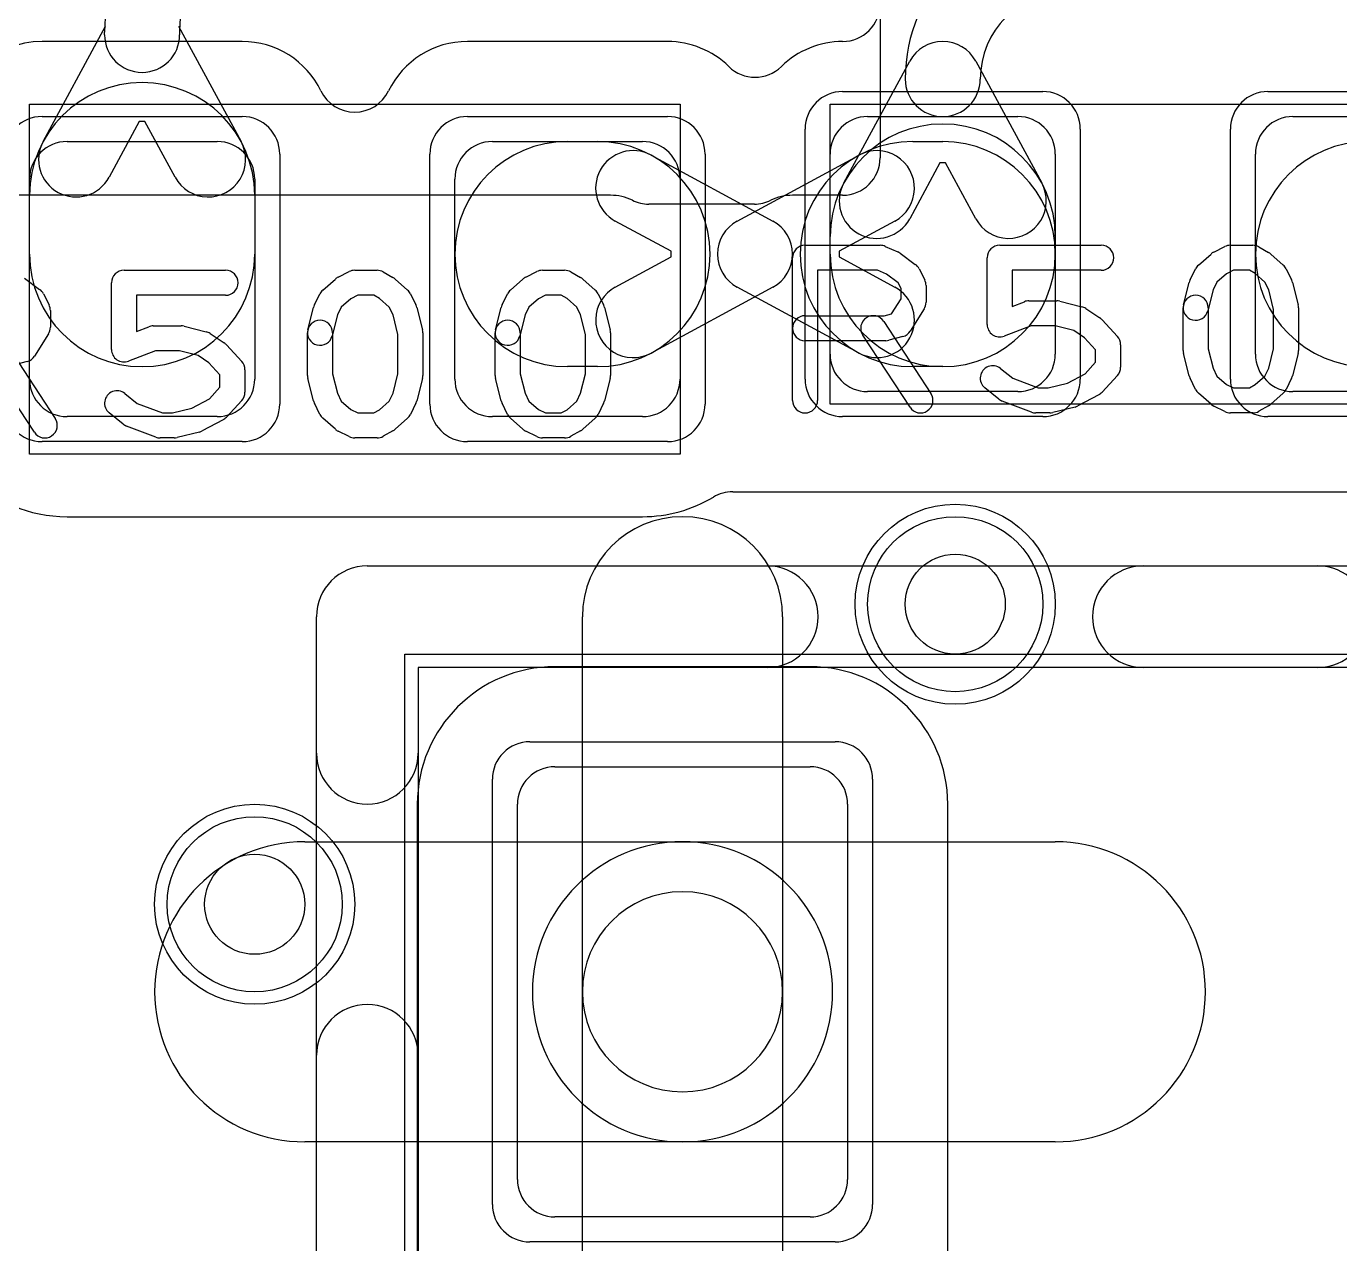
# Model space of a CAD drawing. Extents: x 0 to 23.1, y -0.5 to 20.
# Drawn here: x 16.943 to 19.568, y 2.921 to 5.356 of the extents above; entities that cross this region are included whole.
import ezdxf

# ---------------------------------------------------------------- set-up
doc = ezdxf.new("R2010")
doc.units = 0
for name, color, linetype in [('Hole', 1, 'CONTINUOUS'), ('L1', 3, 'CONTINUOUS'), ('L2', 3, 'CONTINUOUS'), ('L3', 3, 'CONTINUOUS'), ('L4', 3, 'CONTINUOUS'), ('MetalMask-A', 176, 'CONTINUOUS'), ('PartsArea-A', 111, 'CONTINUOUS'), ('PartsSilk-A', 221, 'CONTINUOUS'), ('Resist-A', 2, 'CONTINUOUS'), ('Resist-B', 2, 'CONTINUOUS'), ('Silk-A', 140, 'CONTINUOUS')]:
    doc.layers.add(name, color=color, linetype=linetype)

msp = doc.modelspace()

# ---------------------------------------------------------------- linework, layer by layer
at = {"layer": 'Hole'}
for centre in [(18.8, 4.2), (17.4, 3.6)]:
    msp.add_circle(centre, 0.1, dxfattribs=at)
at = {"layer": 'L1'}
for p, q in [((16.97715, 5.125), (17.10199, 5.35553)), ((17.24801, 5.35553), (17.37285, 5.125)), ((17.1, 5.33837), (17.1, 5.34389)), ((17.25, 5.34389), (17.25, 5.33837)), ((18.57715, 5.04214), (18.70905, 5.28571)), ((18.84095, 5.28571), (18.97285, 5.04214)), ((18.625, 5.175), (18.925, 5.175)), ((19.475, 5.175), (19.775, 5.175)), ((17.16945, 5.16511), (17.10905, 5.05358)), ((17.18055, 5.16511), (17.16945, 5.16511)), ((17.24095, 5.05358), (17.18055, 5.16511)), ((17.025, 5.125), (17.325, 5.125)), ((17.875, 5.125), (18.175, 5.125)), ((18.025, 5.125), (18.085, 5.125)), ((18.715, 5.125), (18.775, 5.125)), ((18.19214, 5.09785), (18.43571, 4.96595)), ((18.36429, 4.96595), (18.60786, 5.09785)), ((18.55, 4.7), (18.55, 5.1)), ((19, 5.1), (19, 4.7)), ((19.4, 4.7), (19.4, 5.1)), ((18.76945, 5.08225), (18.70905, 4.97072)), ((18.78055, 5.08225), (18.76945, 5.08225)), ((18.84095, 4.97072), (18.78055, 5.08225)), ((16.95, 4.65), (16.95, 5.05)), ((17.4, 5.05), (17.4, 4.65)), ((17.8, 4.65), (17.8, 5.05)), ((18.25, 5.05), (18.25, 4.65)), ((16.95, 4.9), (16.95, 5.01786)), ((17.4, 5.01786), (17.4, 4.9)), ((18.23225, 4.90555), (18.12072, 4.96595)), ((18.67928, 4.96595), (18.56775, 4.90555)), ((18.55, 4.9), (18.55, 4.935)), ((19, 4.935), (19, 4.9)), ((18.12072, 4.83405), (18.23225, 4.89445)), ((18.23225, 4.89445), (18.23225, 4.90555)), ((18.56775, 4.90555), (18.56775, 4.89445)), ((18.56775, 4.89445), (18.67928, 4.83405)), ((18.43571, 4.83405), (18.19214, 4.70215)), ((18.60786, 4.70215), (18.36429, 4.83405)), ((18.085, 4.675), (18.025, 4.675)), ((18.775, 4.675), (18.715, 4.675)), ((18.925, 4.625), (18.625, 4.625)), ((19.775, 4.625), (19.475, 4.625)), ((17.325, 4.575), (17.025, 4.575)), ((18.175, 4.575), (17.875, 4.575)), ((18.35528, 4.42496), (20.82573, 4.42496)), ((17.025, 4.37496), (18.175, 4.37496)), ((18.055, 3.425), (18.055, 4.175)), ((18.455, 4.175), (18.455, 3.425)), ((18.51, 4.07504), (18, 4.07504)), ((18, 3.875), (18.51, 3.875)), ((17.72496, 3.8), (17.72496, 1.87529)), ((17.925, 3.05), (17.925, 3.8)), ((18.585, 3.8), (18.585, 3.05)), ((18.78504, 1.70001), (18.78504, 3.8)), ((17.5, 3.725), (18.255, 3.725)), ((18.255, 3.725), (19, 3.725)), ((18.055, 2.1), (18.055, 3.425)), ((18.455, 3.425), (18.455, 2.1)), ((18.255, 3.125), (17.5, 3.125)), ((19, 3.125), (18.255, 3.125)), ((18.51, 2.975), (18, 2.975))]:
    msp.add_line(p, q, dxfattribs=at)
for centre in [(18.8, 4.2), (17.4, 3.6)]:
    msp.add_circle(centre, 0.2, dxfattribs=at)
for centre, radius, start, end in [((18.14996, 4.95004), 1.4, 90, 168.73734), ((17.54002, 5.34389), 0.44002, 119.9999, 180), ((17.54002, 5.34389), 0.29002, 120.00046, 180), ((19.025, 5.25), 0.325, 90, 180), ((19.025, 5.25), 0.175, 90, 180), ((17.175, 5.33837), 0.075, 180, 0), ((18.775, 5.25), 0.075, 28.43425, 151.56575), ((18.775, 5.25), 0.075, 180, 0), ((17.175, 5.01786), 0.225, 0, 180), ((18.625, 5.1), 0.075, 90, 180), ((18.925, 5.1), 0.075, 0, 90), ((19.475, 5.1), 0.075, 90, 180), ((18.775, 4.935), 0.225, 0, 180), ((17.025, 5.05), 0.075, 90, 180), ((17.0431, 5.08929), 0.075, 151.56575, -28.43679), ((17.3069, 5.08929), 0.075, -151.56575, 28.43679), ((17.325, 5.05), 0.075, 0, 90), ((18.025, 4.9), 0.225, 90, -90), ((17.875, 5.05), 0.075, 90, 180), ((18.085, 4.9), 0.225, -90, 90), ((18.175, 5.05), 0.075, 0, 90), ((18.715, 4.9), 0.225, 90, -90), ((18.775, 4.9), 0.225, -90, 90), ((19.625, 4.9), 0.225, 90, -90), ((18.15643, 5.0319), 0.075, 61.56575, -118.43679), ((18.64357, 5.0319), 0.075, -61.56575, 118.43679), ((18.6431, 5.00643), 0.075, 151.56575, -28.43679), ((18.9069, 5.00643), 0.075, -151.56575, 28.43679), ((18.4, 4.9), 0.075, 118.43425, -118.43425), ((18.4, 4.9), 0.075, -61.56575, 61.56575), ((17.175, 4.9), 0.225, 180, 0), ((18.775, 4.9), 0.225, 180, 0), ((18.15643, 4.7681), 0.075, 118.43425, -61.56321), ((18.64357, 4.7681), 0.075, -118.43425, 61.56321), ((18.625, 4.7), 0.075, 180, -90), ((18.925, 4.7), 0.075, -90, 0), ((19.475, 4.7), 0.075, 180, -90), ((17.025, 4.65), 0.27504, 180, -90), ((17.025, 4.65), 0.075, 180, -90), ((17.325, 4.65), 0.075, -90, 0), ((17.875, 4.65), 0.075, 180, -90), ((18.175, 4.65), 0.075, -90, 0), ((18.175, 4.65), 0.27504, -90, -58.99694), ((18.35528, 4.34999), 0.07497, 90, 120.99915), ((18.255, 4.175), 0.2, 0, 180), ((18, 3.8), 0.27504, 90, 180), ((18.51, 3.8), 0.27504, 0, 90), ((18, 3.8), 0.075, 90, 180), ((18.51, 3.8), 0.075, 0, 90), ((17.5, 3.425), 0.3, 90, -90), ((18.255, 3.425), 0.3, 90, -90), ((18.255, 3.425), 0.3, -90, 90), ((19, 3.425), 0.3, -90, 90), ((18.255, 3.425), 0.2, 0, 180), ((18.255, 3.425), 0.2, 180, 0), ((18, 3.05), 0.075, 180, -90), ((18.51, 3.05), 0.075, -90, 0)]:
    msp.add_arc(centre, radius, start, end, dxfattribs=at)
at = {"layer": 'L2'}
for centre in [(18.8, 4.2), (17.4, 3.6)]:
    msp.add_circle(centre, 0.2, dxfattribs=at)
at = {"layer": 'L3'}
for centre in [(18.8, 4.2), (17.4, 3.6)]:
    msp.add_circle(centre, 0.2, dxfattribs=at)
at = {"layer": 'L4'}
for centre in [(18.8, 4.2), (17.4, 3.6)]:
    msp.add_circle(centre, 0.2, dxfattribs=at)
at = {"layer": 'MetalMask-A'}
for p, q in [((18.625, 5.175), (18.925, 5.175)), ((19.475, 5.175), (19.775, 5.175)), ((17.025, 5.125), (17.325, 5.125)), ((17.875, 5.125), (18.175, 5.125)), ((18.55, 4.7), (18.55, 5.1)), ((19, 5.1), (19, 4.7)), ((19.4, 4.7), (19.4, 5.1)), ((16.95, 4.65), (16.95, 5.05)), ((17.4, 5.05), (17.4, 4.65)), ((17.8, 4.65), (17.8, 5.05)), ((18.25, 5.05), (18.25, 4.65)), ((18.925, 4.625), (18.625, 4.625)), ((19.775, 4.625), (19.475, 4.625)), ((17.325, 4.575), (17.025, 4.575)), ((18.175, 4.575), (17.875, 4.575)), ((18, 3.875), (18.51, 3.875)), ((17.925, 3.05), (17.925, 3.8)), ((18.585, 3.8), (18.585, 3.05)), ((18.51, 2.975), (18, 2.975))]:
    msp.add_line(p, q, dxfattribs=at)
for centre, start, end in [((18.625, 5.1), 90, 180), ((18.925, 5.1), 0, 90), ((19.475, 5.1), 90, 180), ((17.025, 5.05), 90, 180), ((17.325, 5.05), 0, 90), ((17.875, 5.05), 90, 180), ((18.175, 5.05), 0, 90), ((18.625, 4.7), 180, -90), ((18.925, 4.7), -90, 0), ((19.475, 4.7), 180, -90), ((17.025, 4.65), 180, -90), ((17.325, 4.65), -90, 0), ((17.875, 4.65), 180, -90), ((18.175, 4.65), -90, 0), ((18, 3.8), 90, 180), ((18.51, 3.8), 0, 90), ((18, 3.05), 180, -90), ((18.51, 3.05), -90, 0)]:
    msp.add_arc(centre, 0.075, start, end, dxfattribs=at)
at = {"layer": 'PartsArea-A'}
for p, q in [((16.95, 4.5), (16.95, 5.2)), ((16.95, 5.2), (18.25, 5.2)), ((18.25, 5.2), (18.25, 4.5)), ((18.55, 4.6), (18.55, 5.2)), ((18.55, 5.2), (19.85, 5.2)), ((19.85, 4.6), (18.55, 4.6)), ((18.25, 4.5), (16.95, 4.5)), ((17.7, 1.4), (17.7, 4.1)), ((17.7, 4.1), (21, 4.1))]:
    msp.add_line(p, q, dxfattribs=at)
at = {"layer": 'PartsSilk-A'}
for p, q in [((18.65, 5.925), (18.65, 5.09259)), ((18.11111, 5.01759), (16.725, 5.01759)), ((18.575, 5.01759), (18.475, 5.01759)), ((18.39853, 5), (18.18758, 5)), ((18.5, 4.91759), (18.65, 4.91759)), ((18.66015, 4.91544), (18.68515, 4.90433)), ((18.88889, 4.91759), (19.09167, 4.91759)), ((19.3166, 4.90384), (19.33882, 4.91495)), ((19.35, 4.91759), (19.39444, 4.91759)), ((19.40684, 4.9143), (19.42629, 4.90319)), ((18.475, 4.60741), (18.475, 4.89259)), ((18.6897, 4.9017), (18.72026, 4.87948)), ((18.86389, 4.75926), (18.86389, 4.89259)), ((19.28617, 4.87795), (19.31117, 4.90017)), ((19.4305, 4.90017), (19.4555, 4.87795)), ((17.13889, 4.86759), (17.34167, 4.86759)), ((17.5666, 4.85384), (17.58882, 4.86495)), ((17.6, 4.86759), (17.64444, 4.86759)), ((17.65684, 4.8643), (17.67629, 4.85319)), ((17.9416, 4.85384), (17.96382, 4.86495)), ((17.975, 4.86759), (18.01944, 4.86759)), ((18.03184, 4.8643), (18.05129, 4.85319)), ((18.6447, 4.86759), (18.525, 4.86759)), ((18.525, 4.86759), (18.525, 4.60741)), ((18.66243, 4.85971), (18.6447, 4.86759)), ((18.68593, 4.84263), (18.66243, 4.85971)), ((18.72792, 4.87044), (18.73903, 4.84822)), ((19.09167, 4.86759), (18.91389, 4.86759)), ((18.91389, 4.86759), (18.91389, 4.79554)), ((19.26931, 4.84822), (19.28042, 4.87044)), ((19.34192, 4.8606), (19.32299, 4.84377)), ((19.3559, 4.86759), (19.34192, 4.8606)), ((19.3878, 4.86759), (19.3559, 4.86759)), ((19.39923, 4.86106), (19.3878, 4.86759)), ((19.41868, 4.84377), (19.39923, 4.86106)), ((19.46125, 4.87044), (19.47236, 4.84822)), ((16.9397, 4.8517), (16.97026, 4.82948)), ((17.11389, 4.70926), (17.11389, 4.84259)), ((17.53617, 4.82795), (17.56117, 4.85017)), ((17.6805, 4.85017), (17.7055, 4.82795)), ((17.91117, 4.82795), (17.93617, 4.85017)), ((18.0555, 4.85017), (18.0805, 4.82795)), ((18.69167, 4.83114), (18.68593, 4.84263)), ((18.69167, 4.81087), (18.69167, 4.83114)), ((18.74167, 4.83704), (18.74167, 4.8037)), ((19.25631, 4.79865), (19.26742, 4.8431)), ((19.32299, 4.84377), (19.31526, 4.82831)), ((19.42641, 4.82831), (19.41868, 4.84377)), ((19.47425, 4.8431), (19.48536, 4.79865)), ((16.97792, 4.82044), (16.98903, 4.79822)), ((17.34167, 4.81759), (17.16389, 4.81759)), ((17.16389, 4.81759), (17.16389, 4.74554)), ((17.51931, 4.79822), (17.53042, 4.82044)), ((17.59192, 4.8106), (17.57299, 4.79377)), ((17.6059, 4.81759), (17.59192, 4.8106)), ((17.6378, 4.81759), (17.6059, 4.81759)), ((17.64923, 4.81106), (17.6378, 4.81759)), ((17.66868, 4.79377), (17.64923, 4.81106)), ((17.71125, 4.82044), (17.72236, 4.79822)), ((17.89431, 4.79822), (17.90542, 4.82044)), ((17.96692, 4.8106), (17.94799, 4.79377)), ((17.9809, 4.81759), (17.96692, 4.8106)), ((18.0128, 4.81759), (17.9809, 4.81759)), ((18.02423, 4.81106), (18.0128, 4.81759)), ((18.04368, 4.79377), (18.02423, 4.81106)), ((18.08625, 4.82044), (18.09736, 4.79822)), ((18.67292, 4.78087), (18.69167, 4.81087)), ((18.91389, 4.79554), (18.93832, 4.80484)), ((18.94722, 4.80648), (19.00278, 4.80648)), ((19.00884, 4.80573), (19.05328, 4.79462)), ((19.31526, 4.82831), (19.30481, 4.78653)), ((19.43611, 4.78951), (19.42641, 4.82831)), ((16.99167, 4.78704), (16.99167, 4.7537)), ((17.50631, 4.74865), (17.51742, 4.7931)), ((17.56526, 4.77831), (17.55481, 4.73653)), ((17.57299, 4.79377), (17.56526, 4.77831)), ((17.67641, 4.77831), (17.66868, 4.79377)), ((17.68611, 4.73951), (17.67641, 4.77831)), ((17.72425, 4.7931), (17.73536, 4.74865)), ((17.88131, 4.74865), (17.89242, 4.7931)), ((17.94026, 4.77831), (17.92981, 4.73653)), ((17.94799, 4.79377), (17.94026, 4.77831)), ((18.05141, 4.77831), (18.04368, 4.79377)), ((18.06111, 4.73951), (18.05141, 4.77831)), ((18.09925, 4.7931), (18.11036, 4.74865)), ((18.65783, 4.77685), (18.67292, 4.78087)), ((18.73787, 4.79045), (18.71009, 4.74601)), ((19.06109, 4.79117), (19.08887, 4.77265)), ((19.25556, 4.70741), (19.25556, 4.79259)), ((19.30556, 4.79259), (19.30556, 4.71049)), ((19.43611, 4.71049), (19.43611, 4.78951)), ((19.48611, 4.79259), (19.48611, 4.70741)), ((17.16389, 4.74554), (17.18832, 4.75484)), ((17.19722, 4.75648), (17.25278, 4.75648)), ((17.25884, 4.75573), (17.30328, 4.74462)), ((18.5, 4.77685), (18.65783, 4.77685)), ((18.65703, 4.76553), (18.75148, 4.62109)), ((18.95182, 4.75648), (18.89779, 4.7359)), ((18.9997, 4.75648), (18.95182, 4.75648)), ((19.03696, 4.74717), (18.9997, 4.75648)), ((19.09343, 4.76875), (19.12399, 4.73542)), ((16.98787, 4.74045), (16.96009, 4.69601)), ((17.31109, 4.74117), (17.33887, 4.72265)), ((17.50556, 4.65741), (17.50556, 4.74259)), ((17.55556, 4.74259), (17.55556, 4.66049)), ((17.68611, 4.66049), (17.68611, 4.73951)), ((17.73611, 4.74259), (17.73611, 4.65741)), ((17.88056, 4.65741), (17.88056, 4.74259)), ((17.93056, 4.74259), (17.93056, 4.66049)), ((18.06111, 4.66049), (18.06111, 4.73951)), ((18.11111, 4.74259), (18.11111, 4.65741)), ((18.66111, 4.72685), (18.5, 4.72685)), ((18.70964, 4.59373), (18.61519, 4.73817)), ((18.69533, 4.7351), (18.66755, 4.72769)), ((19.05862, 4.73273), (19.03696, 4.74717)), ((19.08056, 4.70879), (19.05862, 4.73273)), ((16.90703, 4.71553), (17.00148, 4.57109)), ((17.20182, 4.70648), (17.14779, 4.6859)), ((17.2497, 4.70648), (17.20182, 4.70648)), ((17.28696, 4.69717), (17.2497, 4.70648)), ((17.34343, 4.71875), (17.37399, 4.68542)), ((19.08056, 4.6838), (19.08056, 4.70879)), ((19.13056, 4.71852), (19.13056, 4.67407)), ((19.26742, 4.6569), (19.25631, 4.70135)), ((19.30556, 4.71049), (19.31526, 4.67169)), ((19.42641, 4.67169), (19.43611, 4.71049)), ((19.48536, 4.70135), (19.47425, 4.6569)), ((16.95964, 4.54373), (16.86519, 4.68817)), ((16.94533, 4.6851), (16.91755, 4.67769)), ((17.30862, 4.68273), (17.28696, 4.69717)), ((17.33056, 4.65879), (17.30862, 4.68273)), ((19.05946, 4.66079), (19.08056, 4.6838)), ((17.33056, 4.6338), (17.33056, 4.65879)), ((17.38056, 4.66852), (17.38056, 4.62407)), ((17.51742, 4.6069), (17.50631, 4.65135)), ((17.55556, 4.66049), (17.56526, 4.62169)), ((17.67641, 4.62169), (17.68611, 4.66049)), ((17.73536, 4.65135), (17.72425, 4.6069)), ((17.89242, 4.6069), (17.88131, 4.65135)), ((17.93056, 4.66049), (17.94026, 4.62169)), ((18.05141, 4.62169), (18.06111, 4.66049)), ((18.11036, 4.65135), (18.09925, 4.6069)), ((18.89062, 4.67137), (18.91534, 4.6516)), ((18.91534, 4.6516), (18.96571, 4.63241)), ((19.02428, 4.64203), (19.05946, 4.66079)), ((19.12399, 4.65717), (19.09343, 4.62384)), ((19.28042, 4.62956), (19.26931, 4.65178)), ((19.31526, 4.67169), (19.32299, 4.65623)), ((19.32299, 4.65623), (19.34192, 4.6394)), ((19.39923, 4.63894), (19.41868, 4.65623)), ((19.41868, 4.65623), (19.42641, 4.67169)), ((19.47236, 4.65178), (19.46125, 4.62956)), ((17.14062, 4.62137), (17.16534, 4.6016)), ((17.30946, 4.61079), (17.33056, 4.6338)), ((17.56526, 4.62169), (17.57299, 4.60623)), ((17.66868, 4.60623), (17.67641, 4.62169)), ((17.94026, 4.62169), (17.94799, 4.60623)), ((18.04368, 4.60623), (18.05141, 4.62169)), ((18.88716, 4.61011), (18.85938, 4.63233)), ((18.96571, 4.63241), (18.98581, 4.63241)), ((18.98581, 4.63241), (19.02428, 4.64203)), ((19.31117, 4.59983), (19.28617, 4.62205)), ((19.34192, 4.6394), (19.3559, 4.63241)), ((19.3559, 4.63241), (19.3878, 4.63241)), ((19.3878, 4.63241), (19.39923, 4.63894)), ((19.4555, 4.62205), (19.4305, 4.59983)), ((17.16534, 4.6016), (17.21571, 4.58241)), ((17.27428, 4.59203), (17.30946, 4.61079)), ((17.37399, 4.60717), (17.34343, 4.57384)), ((17.53042, 4.57956), (17.51931, 4.60178)), ((17.57299, 4.60623), (17.59192, 4.5894)), ((17.64923, 4.58894), (17.66868, 4.60623)), ((17.72236, 4.60178), (17.71125, 4.57956)), ((17.90542, 4.57956), (17.89431, 4.60178)), ((17.94799, 4.60623), (17.96692, 4.5894)), ((18.02423, 4.58894), (18.04368, 4.60623)), ((18.09736, 4.60178), (18.08625, 4.57956)), ((18.95221, 4.58405), (18.89388, 4.60627)), ((19.03939, 4.59427), (18.99495, 4.58316)), ((19.08676, 4.61868), (19.04509, 4.59646)), ((19.33882, 4.58505), (19.3166, 4.59616)), ((19.42629, 4.59681), (19.40684, 4.5857)), ((17.13716, 4.56011), (17.10938, 4.58233)), ((17.21571, 4.58241), (17.23581, 4.58241)), ((17.23581, 4.58241), (17.27428, 4.59203)), ((17.33676, 4.56868), (17.29509, 4.54646)), ((17.56117, 4.54983), (17.53617, 4.57205)), ((17.59192, 4.5894), (17.6059, 4.58241)), ((17.6059, 4.58241), (17.6378, 4.58241)), ((17.6378, 4.58241), (17.64923, 4.58894)), ((17.7055, 4.57205), (17.6805, 4.54983)), ((17.93617, 4.54983), (17.91117, 4.57205)), ((17.96692, 4.5894), (17.9809, 4.58241)), ((17.9809, 4.58241), (18.0128, 4.58241)), ((18.0128, 4.58241), (18.02423, 4.58894)), ((18.0805, 4.57205), (18.0555, 4.54983)), ((18.98889, 4.58241), (18.96111, 4.58241)), ((19.39444, 4.58241), (19.35, 4.58241)), ((17.20221, 4.53405), (17.14388, 4.55627)), ((17.28939, 4.54427), (17.24495, 4.53316)), ((17.58882, 4.53505), (17.5666, 4.54616)), ((17.67629, 4.54681), (17.65684, 4.5357)), ((17.96382, 4.53505), (17.9416, 4.54616)), ((18.05129, 4.54681), (18.03184, 4.5357)), ((17.23889, 4.53241), (17.21111, 4.53241)), ((17.64444, 4.53241), (17.6, 4.53241)), ((18.01944, 4.53241), (17.975, 4.53241)), ((17.625, 4.2766), (21.075, 4.2766)), ((17.5234, 1.325), (17.5234, 4.175)), ((21.075, 4.0734), (17.7266, 4.0734)), ((17.7266, 4.0734), (17.7266, 1.4266))]:
    msp.add_line(p, q, dxfattribs=at)
for centre, radius, start, end in [((18.575, 5.09259), 0.075, -90, 0), ((18.11111, 4.91759), 0.1, 64.08834, 90), ((18.475, 4.91759), 0.1, 90, 115.91166), ((18.18758, 5.075), 0.075, -115.90906, -90), ((18.39853, 5.075), 0.075, -90, -64.09094), ((18.5, 4.89259), 0.025, 90, 180), ((18.65, 4.89259), 0.025, 66.04914, 90), ((18.88889, 4.89259), 0.025, 90, 180), ((19.09167, 4.89259), 0.025, -90, 90), ((19.35, 4.89259), 0.025, 90, 116.56505), ((19.39444, 4.89259), 0.025, 60.26649, 90), ((18.675, 4.88148), 0.025, 53.98274, 66.03964), ((19.32778, 4.88148), 0.025, 116.56505, 131.62783), ((19.41389, 4.88148), 0.025, 48.37217, 60.26649), ((17.13889, 4.84259), 0.025, 90, 180), ((17.34167, 4.84259), 0.025, -90, 90), ((17.6, 4.84259), 0.025, 90, 116.56505), ((17.64444, 4.84259), 0.025, 60.26649, 90), ((17.975, 4.84259), 0.025, 90, 116.56505), ((18.01944, 4.84259), 0.025, 60.26649, 90), ((18.70556, 4.85926), 0.025, 26.56505, 53.97932), ((19.30278, 4.85926), 0.025, 131.62783, 153.43495), ((19.43889, 4.85926), 0.025, 26.56505, 48.37217), ((17.57778, 4.83148), 0.025, 116.56505, 131.62783), ((17.66389, 4.83148), 0.025, 48.37217, 60.26649), ((17.95278, 4.83148), 0.025, 116.56505, 131.62783), ((18.03889, 4.83148), 0.025, 48.37217, 60.26649), ((18.71667, 4.83704), 0.025, 0, 26.56505), ((19.29167, 4.83704), 0.025, 153.43495, 165.96932), ((19.45, 4.83704), 0.025, 14.03068, 26.56505), ((16.95556, 4.80926), 0.025, 26.56505, 53.97932), ((17.55278, 4.80926), 0.025, 131.62783, 153.43495), ((17.68889, 4.80926), 0.025, 26.56505, 48.37217), ((17.92778, 4.80926), 0.025, 131.62783, 153.43495), ((18.06389, 4.80926), 0.025, 26.56505, 48.37217), ((18.71667, 4.8037), 0.025, -32.00538, 0), ((18.94722, 4.78148), 0.025, 90, 110.85364), ((19.00278, 4.78148), 0.025, 75.96932, 90), ((19.28056, 4.79259), 0.025, 0, 180), ((16.96667, 4.78704), 0.025, 0, 26.56505), ((17.54167, 4.78704), 0.025, 153.43495, 165.96932), ((17.7, 4.78704), 0.025, 14.03068, 26.56505), ((17.91667, 4.78704), 0.025, 153.43495, 165.96932), ((18.075, 4.78704), 0.025, 14.03068, 26.56505), ((19.04722, 4.77037), 0.025, 56.30358, 75.96376), ((19.28056, 4.79259), 0.025, 165.96932, -14.03321), ((19.46111, 4.79259), 0.025, 0, 14.03068), ((16.96667, 4.7537), 0.025, -32.00538, 0), ((17.19722, 4.73148), 0.025, 90, 110.85364), ((17.25278, 4.73148), 0.025, 75.96932, 90), ((17.53056, 4.74259), 0.025, 0, 180), ((17.90556, 4.74259), 0.025, 0, 180), ((18.5, 4.75185), 0.025, 90, -90), ((18.63611, 4.75185), 0.025, 33.18146, -146.81914), ((18.88889, 4.75926), 0.025, 180, -69.1435), ((19.075, 4.75185), 0.025, 42.5203, 56.30993), ((17.29722, 4.72037), 0.025, 56.30358, 75.96376), ((17.53056, 4.74259), 0.025, 165.96932, -14.03321), ((17.71111, 4.74259), 0.025, 0, 14.03068), ((17.90556, 4.74259), 0.025, 165.96932, -14.03321), ((18.08611, 4.74259), 0.025, 0, 14.03068), ((18.66111, 4.75185), 0.025, -90, -75.06473), ((18.68889, 4.75926), 0.025, -75.07449, -32.01002), ((19.10556, 4.71852), 0.025, 0, 42.51745), ((17.13889, 4.70926), 0.025, 180, -69.1435), ((17.325, 4.70185), 0.025, 42.5203, 56.30993), ((19.28056, 4.70741), 0.025, 180, -165.96932), ((19.46111, 4.70741), 0.025, -14.03068, 0), ((16.93889, 4.70926), 0.025, -75.07449, -32.01002), ((17.35556, 4.66852), 0.025, 0, 42.51745), ((18.875, 4.65185), 0.025, 51.33303, -128.65478), ((19.10556, 4.67407), 0.025, -42.5203, 0), ((17.53056, 4.65741), 0.025, 180, -165.96932), ((17.71111, 4.65741), 0.025, -14.03068, 0), ((17.90556, 4.65741), 0.025, 180, -165.96932), ((18.08611, 4.65741), 0.025, -14.03068, 0), ((19.29167, 4.66296), 0.025, -165.96932, -153.43495), ((19.45, 4.66296), 0.025, -26.56505, -14.03068), ((17.125, 4.60185), 0.025, 51.33303, -128.65478), ((17.35556, 4.62407), 0.025, -42.5203, 0), ((18.73056, 4.60741), 0.025, -146.81854, 33.18086), ((19.075, 4.64074), 0.025, -61.9383, -42.51745), ((19.30278, 4.64074), 0.025, -153.43495, -131.62783), ((19.43889, 4.64074), 0.025, -48.37217, -26.56505), ((17.54167, 4.61296), 0.025, -165.96932, -153.43495), ((17.7, 4.61296), 0.025, -26.56505, -14.03068), ((17.91667, 4.61296), 0.025, -165.96932, -153.43495), ((18.075, 4.61296), 0.025, -26.56505, -14.03068), ((18.5, 4.60741), 0.025, 180, 0), ((18.90278, 4.62963), 0.025, -128.66697, -110.85364), ((19.03333, 4.61852), 0.025, -75.96932, -61.9318), ((19.32778, 4.61852), 0.025, -131.62783, -116.56505), ((19.41389, 4.61852), 0.025, -60.26649, -48.37217), ((16.98056, 4.55741), 0.025, -146.81854, 33.18086), ((17.325, 4.59074), 0.025, -61.9383, -42.51745), ((17.55278, 4.59074), 0.025, -153.43495, -131.62783), ((17.68889, 4.59074), 0.025, -48.37217, -26.56505), ((17.92778, 4.59074), 0.025, -153.43495, -131.62783), ((18.06389, 4.59074), 0.025, -48.37217, -26.56505), ((18.96111, 4.60741), 0.025, -110.8565, -90), ((18.98889, 4.60741), 0.025, -90, -75.96376), ((19.35, 4.60741), 0.025, -116.56505, -90), ((19.39444, 4.60741), 0.025, -90, -60.26649), ((17.15278, 4.57963), 0.025, -128.66697, -110.85364), ((17.28333, 4.56852), 0.025, -75.96932, -61.9318), ((17.57778, 4.56852), 0.025, -131.62783, -116.56505), ((17.66389, 4.56852), 0.025, -60.26649, -48.37217), ((17.95278, 4.56852), 0.025, -131.62783, -116.56505), ((18.03889, 4.56852), 0.025, -60.26649, -48.37217), ((17.21111, 4.55741), 0.025, -110.8565, -90), ((17.23889, 4.55741), 0.025, -90, -75.96376), ((17.6, 4.55741), 0.025, -116.56505, -90), ((17.64444, 4.55741), 0.025, -90, -60.26649), ((17.975, 4.55741), 0.025, -116.56505, -90), ((18.01944, 4.55741), 0.025, -90, -60.26649), ((17.625, 4.175), 0.1016, 90, 180)]:
    msp.add_arc(centre, radius, start, end, dxfattribs=at)
at = {"layer": 'Resist-A'}
for p, q in [((18.575, 5.225), (18.975, 5.225)), ((19.425, 5.225), (19.825, 5.225)), ((16.975, 5.175), (17.375, 5.175)), ((17.825, 5.175), (18.225, 5.175)), ((18.5, 4.65), (18.5, 5.15)), ((19.05, 5.15), (19.05, 4.65)), ((19.35, 4.65), (19.35, 5.15)), ((17.45, 5.1), (17.45, 4.6)), ((17.75, 4.6), (17.75, 5.1)), ((18.3, 5.1), (18.3, 4.6)), ((18.975, 4.575), (18.575, 4.575)), ((19.825, 4.575), (19.425, 4.575)), ((17.375, 4.525), (16.975, 4.525)), ((18.225, 4.525), (17.825, 4.525)), ((17.95, 3.925), (18.56, 3.925)), ((17.875, 3), (17.875, 3.85)), ((18.635, 3.85), (18.635, 3)), ((18.56, 2.925), (17.95, 2.925))]:
    msp.add_line(p, q, dxfattribs=at)
for centre in [(18.8, 4.2), (17.4, 3.6)]:
    msp.add_circle(centre, 0.175, dxfattribs=at)
for centre, start, end in [((18.575, 5.15), 90, 180), ((18.975, 5.15), 0, 90), ((19.425, 5.15), 90, 180), ((16.975, 5.1), 90, 180), ((17.375, 5.1), 0, 90), ((17.825, 5.1), 90, 180), ((18.225, 5.1), 0, 90), ((18.575, 4.65), 180, -90), ((18.975, 4.65), -90, 0), ((19.425, 4.65), 180, -90), ((16.975, 4.6), 180, -90), ((17.375, 4.6), -90, 0), ((17.825, 4.6), 180, -90), ((18.225, 4.6), -90, 0), ((17.95, 3.85), 90, 180), ((18.56, 3.85), 0, 90), ((17.95, 3), 180, -90), ((18.56, 3), -90, 0)]:
    msp.add_arc(centre, 0.075, start, end, dxfattribs=at)
at = {"layer": 'Resist-B'}
for centre in [(18.8, 4.2), (17.4, 3.6)]:
    msp.add_circle(centre, 0.175, dxfattribs=at)
at = {"layer": 'Silk-A'}
for p, q in [((17.375, 5.325), (16.975, 5.325)), ((18.225, 5.325), (17.825, 5.325)), ((17.625, 4.2766), (18.42423, 4.2766)), ((19.17577, 4.2766), (19.52423, 4.2766)), ((17.5234, 3.902), (17.5234, 4.175)), ((18.42423, 4.0734), (17.7266, 4.0734)), ((17.7266, 4.0734), (17.7266, 3.902)), ((19.52423, 4.0734), (19.17577, 4.0734)), ((17.5234, 2.602), (17.5234, 3.298)), ((17.7266, 3.298), (17.7266, 2.602))]:
    msp.add_line(p, q, dxfattribs=at)
for centre, radius, start, end in [((18.575, 5.4), 0.075, -90, 0), ((16.975, 5.15), 0.175, 90, 180), ((17.375, 5.15), 0.175, 25.84172, 90), ((17.825, 5.15), 0.175, 90, 154.15828), ((18.225, 5.15), 0.175, 45.57414, 90), ((18.575, 5.15), 0.175, 90, 134.42586), ((18.4, 5.32854), 0.075, -134.42738, -45.57261), ((17.6, 5.25897), 0.075, -154.15927, -25.84073), ((17.625, 4.175), 0.1016, 90, 180), ((18.42423, 4.175), 0.1016, -90, 90), ((19.17577, 4.175), 0.1016, 90, -90), ((19.52423, 4.175), 0.1016, -90, 90), ((17.625, 3.902), 0.1016, 180, 0), ((17.625, 3.298), 0.1016, 0, 180)]:
    msp.add_arc(centre, radius, start, end, dxfattribs=at)

doc.saveas('drawing.dxf')
